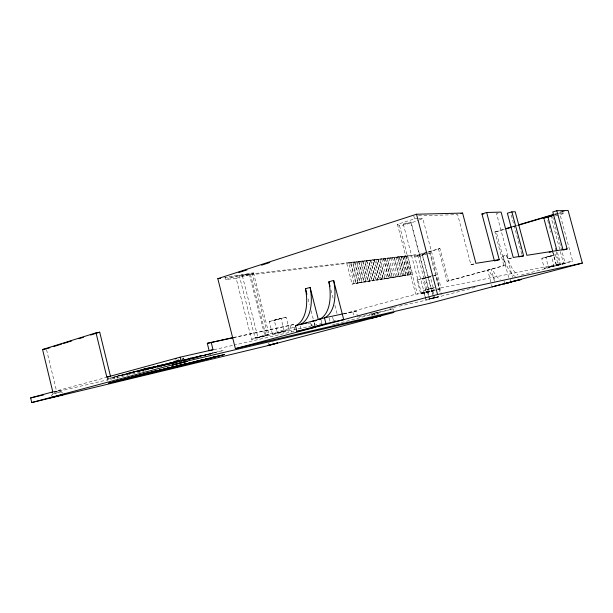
<?xml version="1.0" encoding="UTF-8"?>
<svg xmlns="http://www.w3.org/2000/svg" width="613" height="613" viewBox="0 0 613 613"><rect width="100%" height="100%" fill="white"/><g stroke="black" fill="none" stroke-linecap="round" stroke-linejoin="round"><path stroke-width="0.46" stroke-dasharray="3.06 2.3" d="M261.766 336.552L257.927 337.464L242.35 275.773L244.487 274.885L249.269 273.988L264.87 335.679L262.648 336.322M249.261 274.08L242.35 275.773M268.425 344.115L269.038 342.751M172.851 363.57L174.008 361.088L179.065 359.724M51.101 396.327L52.641 393.921M269.245 321.526L286.118 317.182L289.328 329.802L281.589 331.985L272.44 334.146L269.245 321.526L286.118 317.182M257.927 337.464L264.87 335.679M280.287 332.2L277.482 332.851L274.279 320.231L281.083 318.476L284.286 331.097L281.168 331.978M281.083 318.476L274.279 320.231M253.498 272.892L269.115 334.583L251.537 339.318L236.151 278.287L225.799 279.536L225.147 276.961M272.44 334.146L289.328 329.802M277.482 332.851L280.593 331.97M284.24 331.127L281.49 331.74M551.524 266.601L544.352 268.364L541.677 258.38L555.493 254.717L558.19 264.739L551.363 266.571M550.643 266.762L548.474 267.283L545.846 257.253L551.355 255.813L554.045 265.827L552.083 266.387M433.123 296.378L422.173 254.594L425.46 253.583M551.286 255.851L545.785 257.291M555.493 254.717L541.677 258.38M63.101 393.293L61.101 391.822L60.741 390.335L54.358 392.014M435.452 290.332L420.748 293.941L417.093 279.98L431.897 275.819M544.352 268.364L551.148 266.532M422.694 278.54L430.257 276.593L433.92 290.554L429.805 291.704L426.349 292.501L422.694 278.54L430.257 276.593M548.474 267.283L550.428 266.724M437.812 289.665L439.529 289.114L435.858 275.145L432.51 276.287M552.597 251.728L556.313 265.552L572.665 261.199L559.838 213.722L563.608 213.585L563.079 211.638L558.405 211.769M556.19 251.759L559.669 264.678L565.163 263.238L552.704 217.04M565.163 263.238L559.669 264.678M425.001 296.477L423.453 290.562L430.249 288.639M428.732 295.52L427.184 289.604L434.533 287.589M433.766 294.225L432.219 288.309L423.453 290.562M418.212 218.695L414.534 218.826L397.423 224.327L399.507 225.645A8.957 0.919 -15 0 0 411.039 223.002L418.602 220.136M419.445 219.814L422.809 218.534L441.038 287.895L572.665 261.199M403.331 224.182L421.369 293.098L429.169 291.091L411.101 222.167A4.03 0.414 -15 0 0 405.5 223.239A4.03 0.414 -15 0 0 405.055 224.105A4.03 0.414 -15 0 0 411.101 222.167M420.748 293.941L435.598 289.918M429.169 291.091L421.369 293.098M426.349 292.501L433.92 290.554M372.206 315.404C369.256 313.603 381.301 311.465 377.416 314.078M371.792 315.488L372.275 315.335M425.077 253.46L414.802 256.74L419.92 256.119L426.104 254.288M425.223 297.328L425.889 299.864L431.705 298.324M428.954 296.37L429.621 298.906L431.077 298.493M433.989 295.075L434.655 297.611L433.199 298.018M225.799 279.536L239.193 275.229L252.012 272.892L267.697 334.859L269.115 334.583M498.062 213.063L496.538 213.531L508.598 258.747L512.1 258.196M426.219 253.675L422.204 254.633M224.458 277.881L346.797 263.475L350.368 262.379L355.716 283.053L357.77 282.731L352.452 262.134L348.889 263.23L354.191 283.765L357.77 282.731M348.889 263.23L354.506 261.897L359.816 282.409L361.839 282.087L356.551 261.659L353.011 262.739L358.276 283.114L361.839 282.087M353.011 262.739L358.582 261.422L363.846 281.765L365.838 281.451L360.59 261.192L357.065 262.264L362.298 282.478L365.838 281.451M357.065 262.264L362.582 260.954L367.808 281.137L369.769 280.823L364.566 260.724L361.057 261.789L366.252 281.842L369.769 280.823M361.057 261.789L366.528 260.502L371.716 280.516L373.646 280.21L368.474 260.272L364.988 261.33L370.145 281.221L373.646 280.21M364.988 261.33L370.405 260.05L375.554 279.903L377.455 279.605L372.321 259.82L368.85 260.877L373.968 280.608L377.455 279.605M368.85 260.877L374.221 259.606L379.34 279.306L381.209 279.007L376.114 259.383L372.658 260.425L377.746 280.003L381.209 279.007M372.658 260.425L377.983 259.161L383.064 278.716L384.903 278.417L379.838 258.947L376.413 259.989L381.455 279.413L384.903 278.417M376.413 259.989L381.684 258.732L386.918 278.54L388.711 278.256L392.121 277.275L387.132 258.096L383.738 259.123L388.711 278.256M383.516 258.517L388.542 277.842L385.11 278.831L380.098 259.552L383.516 258.517L385.332 258.311L390.343 277.559L392.121 277.275M385.332 258.311L380.098 259.552M383.738 259.123L388.918 257.889L394.013 277.405L399.124 276.164L394.205 257.276L390.841 258.288L395.937 257.077L400.894 276.31L405.921 275.084L401.063 256.479L397.737 257.475L402.58 276.042M385.531 258.908L390.489 277.973L395.653 276.716L392.259 277.689L387.316 258.701L390.696 257.682L392.458 257.483L397.477 276.854L399.193 276.578L402.549 275.62L397.661 256.87L394.312 257.874L399.193 276.578M392.458 257.483L387.316 258.701M405.921 275.084L404.243 275.352L399.37 256.671L394.312 257.874M397.737 257.475L402.749 256.28L407.591 274.816L409.246 274.555L404.419 256.088L401.109 257.077L405.921 275.505L409.246 274.555M401.109 257.077L406.082 255.889L410.894 274.295L412.518 274.034L407.729 255.698L404.434 256.686L409.216 274.976L412.518 274.034M407.729 255.698L419.453 254.334L439.95 248.526L448.486 280.969L505.196 265.398L496.246 231.798L494.898 231.906L503.878 265.628L505.196 265.398M494.898 231.906L503.986 229.208M512.169 226.772L513.985 226.235M514.897 225.959L517.625 225.147M554.903 214.067L563.079 211.638M404.434 256.686L417.775 255.115L426.648 252.479M427.529 252.211L439.95 248.526M496.246 231.798L504.43 229.369M512.621 226.94L517.165 225.584M554.458 214.504L556.275 213.968M557.186 213.699L564.466 211.531M426.993 254.027L430.525 252.977L428.824 252.61M555.554 215.968L563.608 213.585M346.797 263.475L352.123 284.103L355.716 283.053M350.958 262.985L356.245 283.444L359.816 282.409M355.05 262.502L360.291 282.792L363.846 281.765M359.072 262.027L364.283 282.156L367.808 281.137M363.026 261.559L368.206 281.528L371.716 280.516M366.926 261.1L372.068 280.915L375.554 279.903M370.765 260.648L375.869 280.31L379.34 279.306M374.543 260.203L379.608 279.712L383.064 278.716M378.259 259.766L383.294 279.122L388.542 277.842M386.918 278.54L390.343 277.559M394.013 277.405L399.124 276.164M397.477 276.854L402.549 275.62M400.894 276.31L404.243 275.352M399.431 257.276L404.258 275.773L407.591 274.816M402.779 256.878L407.576 275.245L410.894 274.295M343.663 313.81L415.698 294.232L420.357 293.55L436.717 289.129M437.582 288.884L441.038 287.895M418.533 215.761L457.65 214.642L470.907 264.732L474.24 263.797M508.69 277.536L502.951 255.989L506.537 254.977A25.547 8.444 74.2 0 0 517.931 275.022M508.598 258.747L511.679 257.889M236.151 278.287L250.449 274.333A7.984 0.736 -14 0 0 252.012 272.892M433.713 288.049L429.154 289.267M438.448 248.686L447.015 281.244L503.878 265.628M181.908 359.164L183.517 358.697L185.685 360.329M430.449 276.884L417.093 279.98M233.323 337.732L293.596 324.553L295.251 331.051L234.189 345.081M554.336 215.209L558.006 214.213M52.787 391.883L105.911 377.554M239.193 275.229L255.008 337.893L294.715 327.104M307.649 323.595L311.343 322.591L312.63 327.426M343.617 313.994L356.145 311.113L357.632 316.89M107.735 380.612L107.298 378.819L145.358 368.505L148.591 367.754L149.266 370.513M107.298 378.819L148.591 367.754M114.317 379.056L113.88 377.279L151.794 367.011L154.974 366.275L155.418 368.099M113.88 377.279L154.974 366.275M161.242 364.819L120.347 375.769L161.242 364.819L161.686 366.628M164.338 364.107L126.699 374.282L167.403 363.394L164.338 364.107L164.782 365.9M179.609 360.666L145.12 369.976L178.904 360.973M182.521 359.992L185.241 359.256L182.329 359.931M179.977 361.003L156.897 367.225L180.046 361.088M180.896 360.758L196.635 356.62L183.731 360.092M168.291 364.559L207.646 354.069M171.081 363.907L213.01 352.82L185.701 360.168M189.317 359.295L218.297 351.601L189.279 359.402M184.705 360.728L187.417 359.992M192.781 358.643L223.492 350.391L220.902 350.996M53.285 393.745L61.101 391.822L53.752 393.738M332.376 324.997L335.135 324.262M336.054 324.016L393.048 308.852L393.515 310.645M475.083 287.367L426.173 300.155L397.224 306.646M521.203 275.107L563.631 263.828L551.087 217.293M432.571 298.186L438.387 296.646L432.364 298.156M373.524 314.998L375.21 314.561M53.791 392.014L60.741 390.335M550.987 266.509L558.19 264.739M431.062 298.431L432.709 298.002M431.575 298.5L433.199 298.079M272.425 341.924L273.206 341.725M431.912 298.355L425.889 299.864M435.835 297.657C429.031 299.313 443.153 295.795 436.303 297.458M374.183 314.921L375.041 314.699M551.876 266.349L554.045 265.827M431.268 298.516L429.621 298.906M433.016 297.987L434.655 297.611M178.475 360.061L174.008 361.088M430.564 288.662L432.219 288.309M428.839 289.244L427.215 289.612M376.865 314.14L378.459 313.772M556.313 265.552L563.631 263.828M255.008 337.893L267.697 334.859M181.41 359.141L183.517 358.697L183.103 357.05M153.993 367.907L151.059 368.589L190.988 357.931L188.122 358.59M173.847 363.264L175.678 362.835M53.921 392.443L144.216 371.21M358.567 316.683L393.048 308.852M213.791 349.709L233.262 345.288M251.537 339.318L297.297 329.058M298.232 328.844L323.449 323.197M332.782 321.097L335.587 320.469M389.753 308.324L392.55 307.695M393.485 307.488L396.289 306.86M437.414 289.489L439.529 289.114M52.979 393.914L52.212 394.067M233.392 337.479L293.596 324.553M343.334 313.864L356.145 311.113M433.72 275.421L435.858 275.145M447.015 281.244L448.486 280.969M352.123 284.103L354.191 283.765M356.245 283.444L358.276 283.114M360.291 282.792L362.298 282.478M364.283 282.156L366.252 281.842M368.206 281.528L370.145 281.221M372.068 280.915L373.968 280.608M375.869 280.31L377.746 280.003M379.608 279.712L381.455 279.413M383.294 279.122L385.11 278.831M390.489 277.973L392.259 277.689M404.258 275.773L405.921 275.505M407.576 275.245L409.216 274.976M470.907 264.732L474.677 264.134M228.948 276.517L350.368 262.379M352.452 262.134L354.506 261.897M356.551 261.659L358.582 261.422M360.59 261.192L362.582 260.954M364.566 260.724L366.528 260.502M368.474 260.272L370.405 260.05M372.321 259.82L374.221 259.606M376.114 259.383L377.983 259.161M379.838 258.947L381.684 258.732M387.132 258.096L388.918 257.889M394.205 257.276L395.937 257.077M397.661 256.87L399.37 256.671M401.063 256.479L402.749 256.28M404.419 256.088L406.082 255.889M371.493 314.316L378.152 312.607M419.131 218.665L422.809 218.534M557.478 252.472L560.665 264.318M547.738 220.396L550.972 232.388M555.194 248.073L555.937 250.84M552.857 251.705L556.573 265.513M511.28 214.979L521.908 254.709M506.537 254.977L512.537 277.474M510.399 279.298L511.135 282.057M504.047 280.953L504.783 283.712M494.438 281.359L491.22 269.237L492.277 269.046L492.913 270.348A25.271 8.797 74.2 0 0 500.292 279.72M490.898 282.233L487.703 270.203L488.776 270.011L489.404 271.306A25.217 8.866 74.2 0 0 495.603 279.789M491.534 284.639L491.933 286.125M430.058 251.184L441.398 294.347M429.598 252.487L440.609 294.401M413.76 215.891L414.534 218.826M422.273 254.242L433.284 296.248M419.453 254.334L419.92 256.119M411.039 223.002L428.954 291.336M417.775 255.115L428.418 295.742M428.663 296.661L430.111 302.201M414.327 254.931L425.69 298.309M399.507 225.645L417.438 294.217M397.423 224.327L415.698 294.232M390.696 257.682L395.753 277.13M352.812 312.017L353.663 315.312M330.959 289.972L333.28 299.029M334.913 305.366L337.242 314.423M332.575 317.09L333.464 320.545M329.143 318.024L330.024 321.473M321.036 320.07L322.285 324.944M314.431 322.913L314.89 324.698M308.055 298.837L309.458 304.332M311.097 310.745L313.442 319.902M314.147 322.653L314.844 325.403M310.691 322.967L311.603 326.537M300.347 326.009L301.052 328.767M290.01 325.534L291.658 332.016M250.449 274.333L265.935 335.556M210.336 353.44L210.757 355.119M158.123 365.547L158.568 367.356M151.794 367.011L152.246 368.842M145.358 368.505L146.04 371.271M117.129 376.52L117.558 378.29M110.608 378.045L111.045 379.83M46.565 349.755L56.519 391.01M515.495 276.54A25.493 8.521 74.2 0 1 502.951 255.989M170.437 362.689L132.944 372.827L173.456 361.992L170.437 362.689M176.437 361.302L139.09 371.386L179.394 360.613L176.437 361.302M199.417 355.977L162.644 365.884L202.183 355.333L199.417 355.977"/><path stroke-width="0.92" d="M547.708 217.293L548.911 216.91M563.086 250.104L552.788 211.929L556.796 210.734L568.105 210.451L582.35 263.107L430.357 303.129L235.392 348.628L217.822 278.662L416.511 214.228L462.593 213.079L475.91 263.329L499.227 259.659L486.661 212.481L481.941 213.952L494.453 260.992M238.817 272.532L247.016 269.881M261.598 265.161L269.797 262.502M460.945 213.6L462.593 213.079M31.761 402.549L181.379 362.421L393.983 312.431L269.781 345.157L31.761 402.549L30.65 397.914L52.787 391.883L42.573 349.517L96.019 332.836L99.712 332.208L110.486 376.313L106.838 377.156L96.019 332.836M47.247 348.559L49.959 347.709M53.576 346.583L61.721 344.046M63.53 343.479L71.667 340.943M78.908 338.69L83.429 337.28M90.663 335.027L95.191 333.618M97 333.058L99.712 332.208M52.281 392.42L51.852 392.573L52.618 392.42M556.796 210.734L567.125 248.993L526.881 255.314L515.226 211.769L511.855 211.853L507.38 213.224L519.104 257.085M505.809 228.664L511.257 227.04M518.537 224.879L553.991 214.343M506.254 228.825L511.709 227.208M518.077 225.316L552.642 215.048M315.32 327.235L296.945 331.434L295.497 325.741A39.761 22.022 73.1 0 0 305.481 288.769L310.094 287.397L318.323 319.549M321.342 318.798L319.549 319.181A40.45 21.432 73.2 0 0 328.859 281.827L333.633 280.409L343.724 319.634L325.947 323.656L296.945 331.434M311.703 321.541L313.396 321.059M319.549 319.672L320.277 319.457M495.25 260.77L499.227 259.659M211.163 342.253L213.033 349.716L209.156 350.766L207.301 343.326L233.392 337.479M520.912 256.579L523.617 255.828L511.855 211.853M563.891 249.882L567.125 248.993M106.838 377.156L180.076 357.195L213.033 349.716M543.946 218.588A6.299 0.421 -15.4 0 1 547.907 216.956L553.416 215.462M549.616 216.703L551.585 216.22M175.188 358.965L176.222 358.689M235.392 348.628L437.582 294.508L582.35 263.107M314.546 320.752L315.787 320.43M507.679 282.922C495.963 286.095 519.732 279.727 508.223 282.854M314.959 320.883L316.216 320.568M114.968 381.715L156.093 370.827L108.394 383.294L149.718 372.344M127.772 378.642L168.506 367.861L121.42 380.167L162.353 369.332M137.09 376.405L134.009 377.141L174.552 366.421L171.54 367.141M149.143 373.509L146.17 374.221L186.321 363.609L183.417 364.306M157.932 371.401L203.24 359.578L163.663 370.022M172.092 367.999L169.311 368.666L208.696 358.276L205.976 358.919M177.601 366.681L174.858 367.333L214.052 356.996L211.385 357.632M185.701 364.735L224.519 354.498L180.322 366.022L219.331 355.739M313.779 321.174L311.94 321.603M192.061 362.245L152.101 372.804L197.7 360.896M30.65 397.914L43.684 394.849M492.124 286.869L521.081 279.52L513.541 281.229M319.281 319.565L320.086 319.388M306.653 323.051L300.24 324.446A39.899 21.907 73.1 0 0 310.094 287.397M297.336 325.342L295.497 325.741L324.461 317.848L342.276 314.017M207.301 343.326L232.388 337.932M42.573 349.517L46.343 348.835M549.217 252.303L551.064 252.012M523.617 255.828L513.219 257.46L501.112 212.121L486.661 212.481M217.822 278.662L220.665 278.325M481.941 213.952L483.764 213.899M547.907 216.956L556.987 250.656M544.191 219.508L552.612 250.786M416.511 214.228L437.582 294.508M328.859 281.827L330.024 286.355M325.947 323.656L324.461 317.848A40.588 21.302 73.2 0 0 333.633 280.409M305.481 288.769L306.883 294.263M180.076 357.195L181.379 362.421M267.843 345.456L277.605 342.966L267.843 345.456M50.458 397.783L64.434 394.266L50.458 397.783M312.737 327.373L322.285 324.944L312.737 327.373M172.445 365.103L172.077 365.225L187.126 361.417L172.445 365.103M370.735 318.331L380.979 315.718L370.735 318.331M177.532 365.708L140.139 375.669L180.49 365.003L177.532 365.708"/></g></svg>
